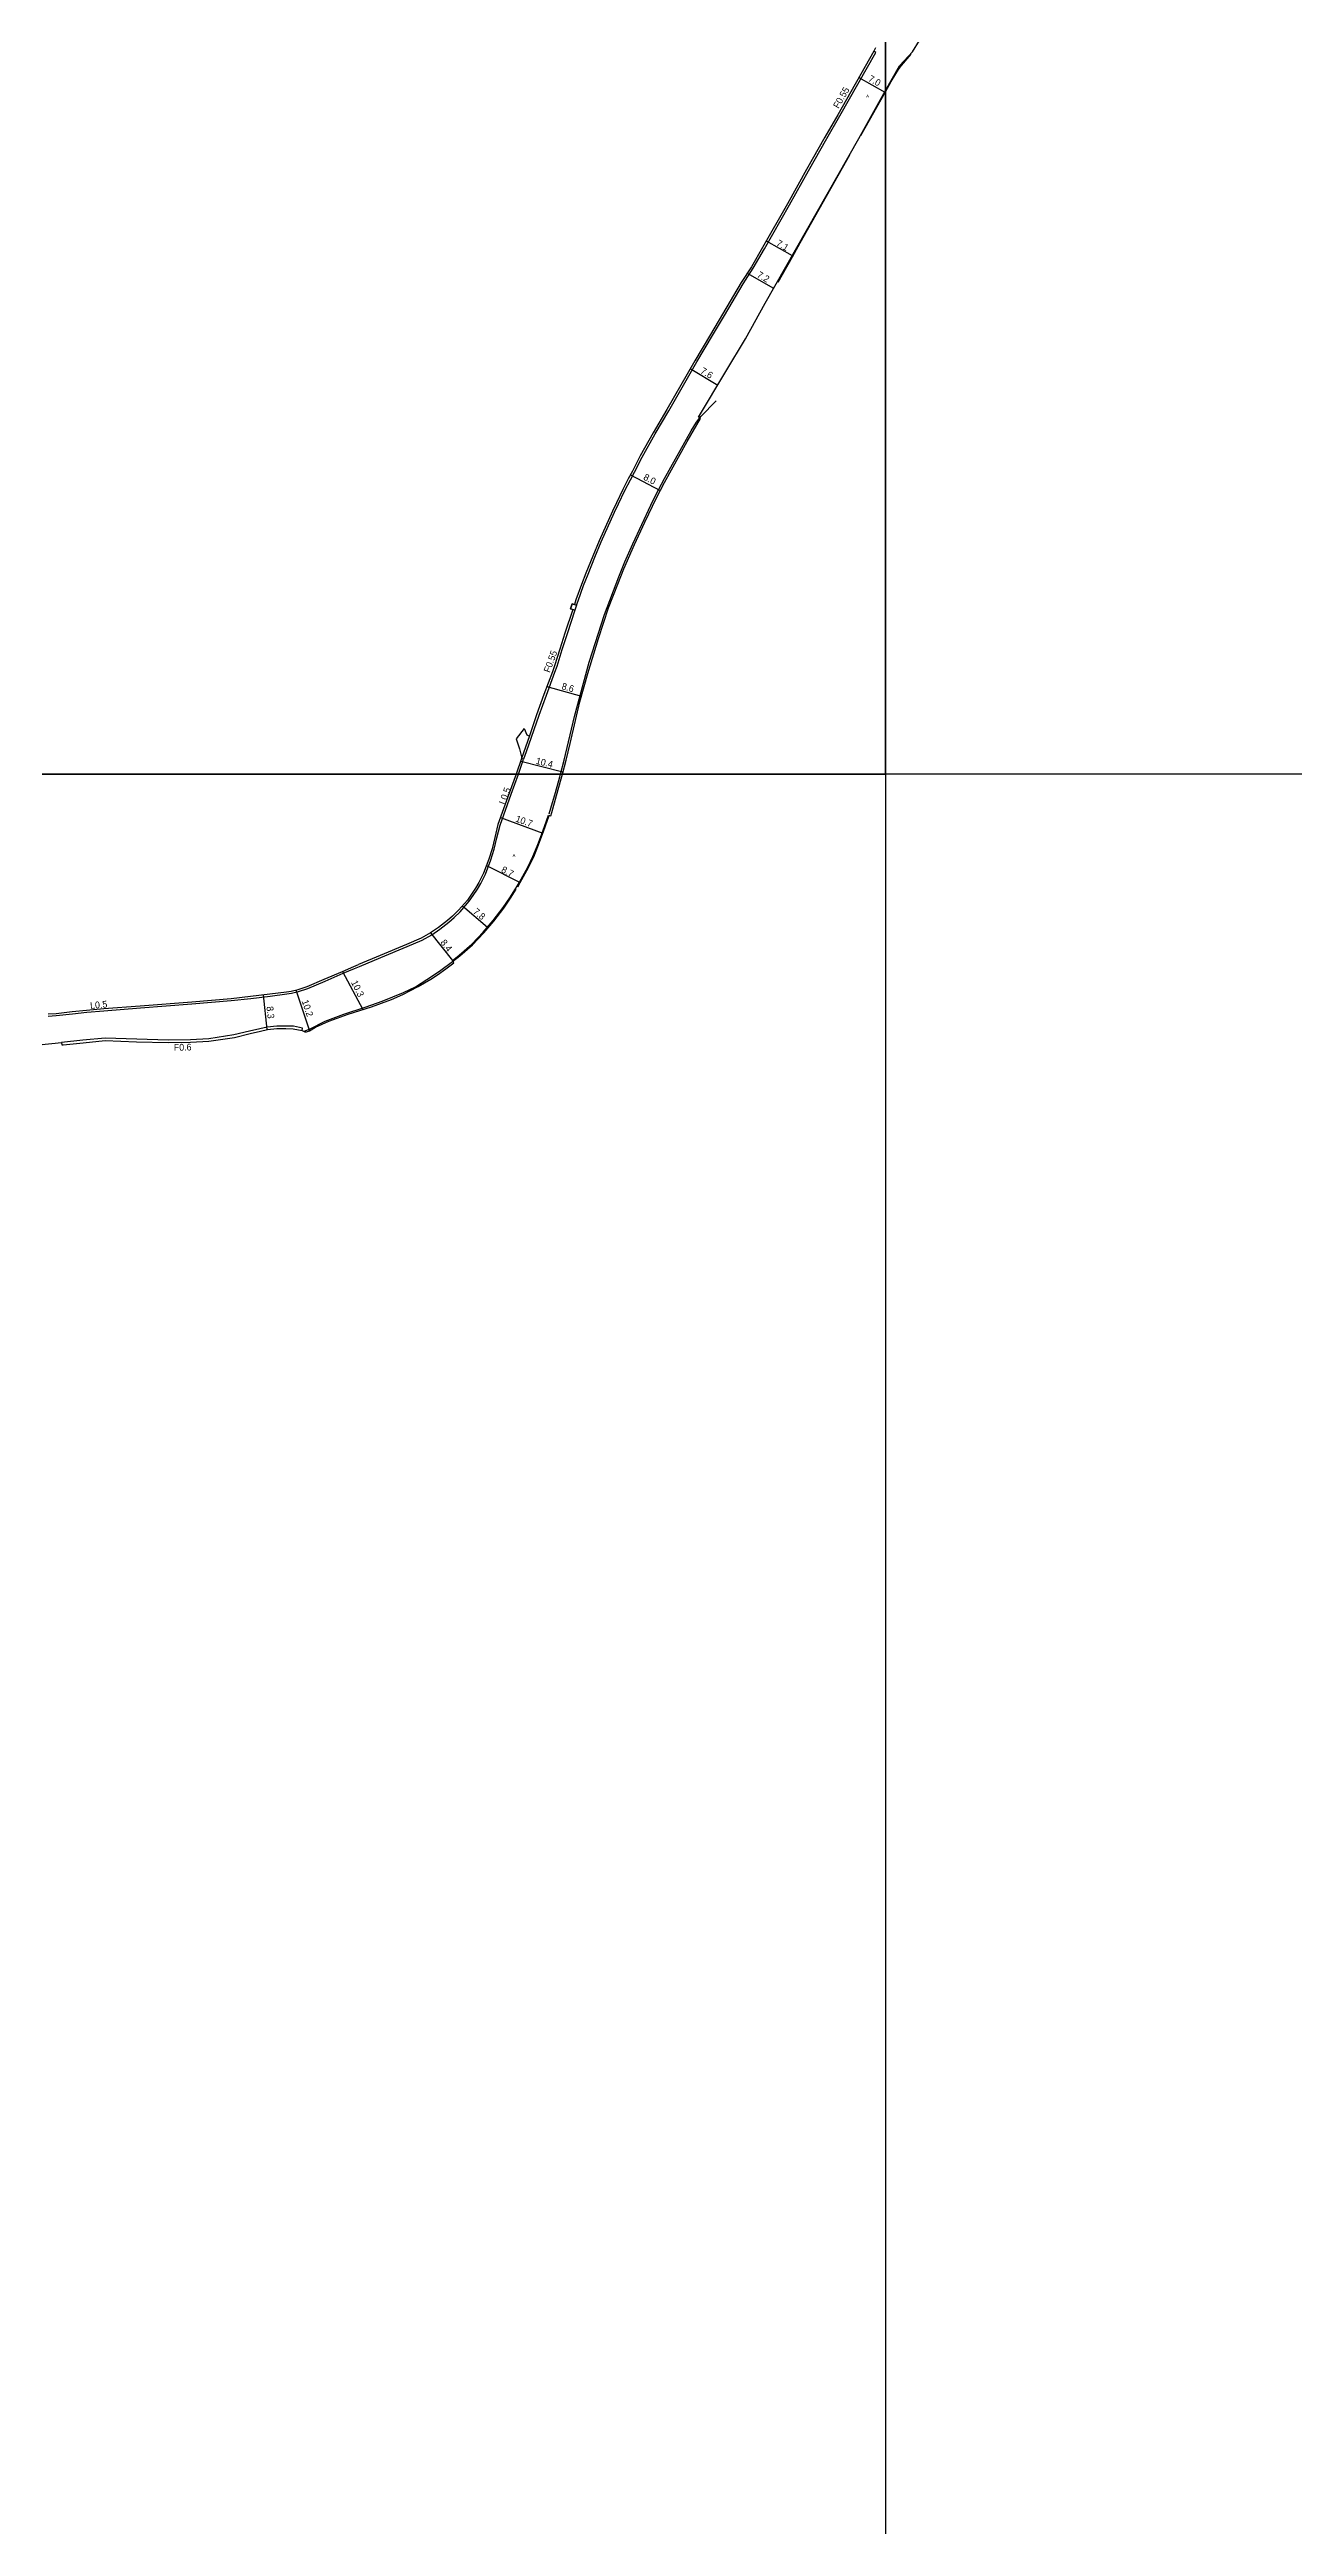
# Model space of a CAD drawing. Header units: metres. Extents: x -4000 to 0, y -102000 to -99000.
# Drawn here: x -3399 to -3103, y -100616 to -100028 of the extents above; entities that cross this region are included whole.
import ezdxf

# ---------------------------------------------------------------- set-up
doc = ezdxf.new("R2010")
doc.units = ezdxf.units.M
doc.header["$LTSCALE"] = 2.5
for name, color, linetype in [('側溝・桝', 7, 'Continuous'), ('図郭', 7, 'Continuous'), ('幅員', 7, 'Continuous'), ('歩道・分離帯・安全施設', 7, 'Continuous'), ('舗装', 7, 'Continuous'), ('道路', 7, 'Continuous')]:
    doc.layers.add(name, color=color, linetype=linetype)
doc.styles.get("Standard").update_dxf_attribs({"font": ''})
doc.styles.add('YOKO_DECO', font='')
doc.styles.get('Standard').set_extended_font_data('@MS PGothic')
doc.styles.get('YOKO_DECO').set_extended_font_data('MS PGothic')

msp = doc.modelspace()

# ---------------------------------------------------------------- linework, layer by layer
at = {"layer": '側溝・桝'}
for points in [[(-3273.39, -100159.91), (-3273.03, -100158.84), (-3271.71, -100155.2), (-3270.67, -100152.55), (-3269.05, -100148.51), (-3267.52, -100144.87), (-3264.36, -100137.82), (-3263.44, -100135.87), (-3261.89, -100132.72), (-3260.62, -100130.16), (-3259.66, -100128.32), (-3257.77, -100124.73), (-3254.72, -100119.24), (-3251.49, -100113.76), (-3244.81, -100102.14), (-3241.11, -100095.92), (-3238.27, -100091.12), (-3233.81, -100083.63), (-3231.41, -100079.88), (-3228.77, -100075.31), (-3222.83, -100064.9), (-3218.28, -100056.77), (-3213.91, -100049.11), (-3210.88, -100043.77), (-3202.33, -100028.69), (-3202.81, -100028.42)], [(-3273.79, -100161.12), (-3275.65, -100166.7), (-3276.86, -100170.54), (-3278.11, -100174.45), (-3278.62, -100175.92), (-3280.65, -100181.33), (-3282.37, -100186.1), (-3285.34, -100194.75), (-3285.97, -100196.5), (-3286.45, -100196.33)], [(-3284.59, -100190.96), (-3286.45, -100196.33)], [(-3287.22, -100200), (-3285.97, -100196.5)], [(-3297.96, -100228.84), (-3296.96, -100227.32), (-3296.16, -100225.95), (-3295.02, -100223.74), (-3293.72, -100220.36), (-3292.94, -100217.84), (-3292.31, -100215.15), (-3291.57, -100212.16), (-3288.91, -100204.74), (-3287.22, -100200)], [(-3398.92, -100257.46), (-3396.97, -100257.31), (-3393.14, -100256.89), (-3389.72, -100256.53), (-3385.66, -100256.18), (-3376.99, -100255.5), (-3364.77, -100254.54), (-3355.41, -100253.77), (-3350.76, -100253.24), (-3346.17, -100252.71), (-3342.23, -100252.18), (-3341.11, -100251.99), (-3339.42, -100251.62), (-3337.24, -100250.93), (-3333.14, -100249.15), (-3328.81, -100247.3), (-3326.14, -100246.13), (-3324.99, -100245.68), (-3319.85, -100243.57), (-3313.6, -100240.95), (-3310.06, -100239.4), (-3307.81, -100238.14), (-3305.85, -100236.85), (-3303.72, -100235.13), (-3302.46, -100234.04), (-3301.07, -100232.69), (-3298.91, -100230.21), (-3297.96, -100228.84)], [(-3338.59, -100260.89), (-3338.48, -100260.31), (-3340.66, -100259.88), (-3342.47, -100259.83), (-3344.61, -100259.82), (-3346.88, -100260.08), (-3348.64, -100260.49), (-3351.08, -100261.05), (-3354.79, -100261.94), (-3360.77, -100262.82), (-3365.08, -100263.07), (-3370.44, -100263.17), (-3377.87, -100262.96), (-3385.36, -100262.67), (-3390.66, -100263.2), (-3395.72, -100263.71)]]:
    msp.add_lwpolyline(points, dxfattribs=at)
msp.add_lwpolyline([(-3273.79, -100161.12), (-3274.86, -100160.77), (-3274.47, -100159.56), (-3273.39, -100159.91)], close=True, dxfattribs=at)
at = {"layer": '図郭'}
for points in [[(-3200, -99600), (-3200, -100200), (-4000, -100200), (-4000, -99600)], [(-3200, -99600), (-2400, -99600), (-2400, -100200), (-3200, -100200)], [(-4000, -100800), (-4000, -100200), (-3200, -100200), (-3200, -100800)]]:
    msp.add_lwpolyline(points, close=True, dxfattribs=at)
at = {"layer": '幅員'}
for points in [[(-3206.33, -100034.64), (-3200.19, -100038.08)], [(-3228.32, -100073.42), (-3222.17, -100076.91)], [(-3232.85, -100081.11), (-3226.58, -100084.67)], [(-3246.37, -100103.75), (-3239.84, -100107.65)], [(-3260.62, -100128.98), (-3253.5, -100132.72)], [(-3280.45, -100179.24), (-3272.21, -100181.5)], [(-3286.66, -100196.94), (-3276.62, -100199.5)], [(-3291.44, -100210.29), (-3281.38, -100214.05)], [(-3294.78, -100221.71), (-3286.98, -100225.65)], [(-3300.52, -100231.29), (-3294.57, -100236.33)], [(-3308.07, -100237.71), (-3302.89, -100244.25)], [(-3329.01, -100246.84), (-3324.13, -100255.9)], [(-3347.86, -100252.39), (-3346.93, -100260.67)], [(-3340.1, -100251.25), (-3336.85, -100260.92)]]:
    msp.add_lwpolyline(points, dxfattribs=at)
at = {"layer": '歩道・分離帯・安全施設'}
for points in [[(-3200, -100038.04), (-3198.64, -100035.62), (-3196.92, -100032.73), (-3196.23, -100031.8), (-3193.89, -100029.1)], [(-3205.83, -100048.43), (-3200, -100038.04)], [(-3225.53, -100083.2), (-3222.13, -100077.21), (-3220.25, -100073.85), (-3208.46, -100052.98)], [(-3277.22, -100200), (-3276.34, -100196.69), (-3273.87, -100186.34), (-3270.42, -100173.41), (-3266.77, -100162.11), (-3263.36, -100153.17), (-3261.91, -100149.58), (-3260.05, -100145.35), (-3255.79, -100136.15), (-3254.56, -100133.73), (-3252.49, -100129.8), (-3246.14, -100118.52), (-3244.92, -100116.45), (-3243.84, -100115.11), (-3240.21, -100111.36)], [(-3279.89, -100209.4), (-3279.51, -100208.13), (-3278.41, -100204.35), (-3277.4, -100200.67), (-3277.22, -100200)], [(-3287.35, -100226.74), (-3286.8, -100225.76), (-3284.79, -100222.21), (-3283.56, -100219.63), (-3282.4, -100216.8), (-3281.22, -100213.63), (-3279.89, -100209.82)], [(-3338.11, -100261.07), (-3336.7, -100260.46), (-3333.13, -100258.67), (-3328.67, -100256.98), (-3323.34, -100255.27), (-3319.59, -100253.89), (-3314.5, -100251.87), (-3311.67, -100250.49), (-3308.98, -100248.77), (-3305.95, -100246.78), (-3302.86, -100244.5), (-3301.15, -100243.18), (-3298.15, -100240.51), (-3295.44, -100237.69), (-3293.08, -100234.9), (-3290.69, -100231.82), (-3289.09, -100229.46), (-3287.73, -100227.36)]]:
    msp.add_lwpolyline(points, dxfattribs=at)
at = {"layer": '道路'}
for points in [[(-3200, -100037.73), (-3196.72, -100031.89), (-3193.62, -100028.56), (-3191.92, -100025.85)], [(-3202.41, -100027.58), (-3202.81, -100028.42), (-3211.36, -100043.5), (-3214.39, -100048.84), (-3218.76, -100056.5), (-3223.31, -100064.63), (-3229.25, -100075.03), (-3231.87, -100079.58), (-3234.27, -100083.34), (-3238.74, -100090.84), (-3241.59, -100095.64), (-3245.29, -100101.86), (-3251.97, -100113.48), (-3255.19, -100118.97), (-3258.25, -100124.47), (-3260.14, -100128.07), (-3261.11, -100129.91), (-3262.38, -100132.48), (-3263.94, -100135.63), (-3264.86, -100137.59), (-3268.03, -100144.65), (-3269.56, -100148.3), (-3271.18, -100152.34), (-3272.22, -100155.01), (-3273.55, -100158.66), (-3273.91, -100159.74), (-3274.47, -100159.56), (-3274.86, -100160.77), (-3274.31, -100160.95), (-3276.18, -100166.53), (-3277.38, -100170.37), (-3278.64, -100174.28), (-3279.14, -100175.73), (-3281.17, -100181.14), (-3282.89, -100185.92), (-3284.59, -100190.96)], [(-3276.75, -100200), (-3275.89, -100196.66), (-3274.91, -100192.73), (-3273.67, -100187.29), (-3272.59, -100182.88), (-3270.74, -100176.15), (-3268.2, -100167.79), (-3265.77, -100160.55), (-3263.58, -100154.94), (-3262.13, -100151.25), (-3259.65, -100145.5), (-3257.2, -100140.17), (-3254.42, -100134.46), (-3252.49, -100130.78), (-3247.09, -100121.06), (-3243.92, -100115.57), (-3244.4, -100115.29), (-3237.94, -100104.46), (-3233.29, -100096.69), (-3228.58, -100088.19), (-3206.37, -100049.09), (-3200, -100037.73)], [(-3285.81, -100189.2), (-3287.77, -100191.62)], [(-3285.81, -100189.2), (-3285.22, -100190.67), (-3284.92, -100190.83), (-3284.59, -100190.96)], [(-3287.77, -100191.62), (-3286.96, -100194.02), (-3286.5, -100195.92), (-3286.45, -100196.33)], [(-3286.45, -100196.33), (-3287.76, -100200)], [(-3401.16, -100264.28), (-3395.72, -100263.71), (-3395.66, -100264.29), (-3395.34, -100264.26), (-3390.6, -100263.78), (-3385.34, -100263.26), (-3377.89, -100263.55), (-3370.44, -100263.75), (-3365.06, -100263.66), (-3360.71, -100263.4), (-3354.68, -100262.52), (-3350.94, -100261.62), (-3348.5, -100261.05), (-3346.78, -100260.65), (-3344.58, -100260.4), (-3342.48, -100260.41), (-3340.72, -100260.47), (-3338.59, -100260.89), (-3337.92, -100261.2), (-3337.57, -100261.23), (-3336.85, -100260.92), (-3335.37, -100260.11), (-3332.26, -100258.69), (-3330.24, -100257.91), (-3327.67, -100257.03), (-3322.07, -100255.25), (-3317.39, -100253.51), (-3314.68, -100252.3), (-3311.05, -100250.41), (-3308.04, -100248.67), (-3306.42, -100247.62), (-3304.45, -100246.22), (-3302.53, -100244.78), (-3302.89, -100244.25), (-3301.29, -100243.01), (-3298.29, -100240.36), (-3295.59, -100237.54), (-3293.24, -100234.77), (-3290.86, -100231.7), (-3289.26, -100229.35), (-3287.91, -100227.25), (-3287.54, -100226.63), (-3286.98, -100225.65), (-3284.98, -100222.11), (-3283.75, -100219.54), (-3282.6, -100216.73), (-3281.42, -100213.55), (-3280.07, -100209.72), (-3279.51, -100209.89), (-3279.26, -100209.09), (-3278.14, -100205.1), (-3277.03, -100201.1), (-3276.75, -100200)], [(-3287.76, -100200), (-3289.39, -100204.57), (-3292.06, -100212.01), (-3292.8, -100215.03), (-3293.43, -100217.71), (-3294.2, -100220.19), (-3295.48, -100223.53), (-3296.61, -100225.71), (-3297.39, -100227.05), (-3298.38, -100228.54)], [(-3298.38, -100228.54), (-3299.31, -100229.9), (-3301.44, -100232.33), (-3302.87, -100233.71), (-3304.05, -100234.75), (-3306.15, -100236.44), (-3308.07, -100237.71), (-3310.28, -100238.94), (-3313.8, -100240.49), (-3320.04, -100243.1), (-3325.18, -100245.21)], [(-3398.94, -100256.95), (-3396.98, -100256.8), (-3393.19, -100256.38), (-3389.77, -100256.03), (-3385.7, -100255.68), (-3377.03, -100254.99), (-3364.81, -100254.03), (-3355.46, -100253.27), (-3350.82, -100252.73), (-3346.23, -100252.2), (-3342.31, -100251.68), (-3341.21, -100251.5), (-3339.55, -100251.13), (-3337.42, -100250.45), (-3333.35, -100248.69), (-3329.01, -100246.84), (-3326.31, -100245.66), (-3325.18, -100245.21)]]:
    msp.add_lwpolyline(points, dxfattribs=at)

# ---------------------------------------------------------------- texts
at = {"layer": '側溝・桝'}
for s, rotation, p in [('F0.55', 60, (-3211.17, -100042.13)), ('F0.55', 70, (-3279.76, -100176.05)), ('L0.5', 70, (-3290.39, -100207.37)), ('L0.5', 5, (-3388.87, -100255.74)), ('F0.6', 1, (-3369.04, -100265.68))]:
    msp.add_text(s, height=1.6, rotation=rotation, dxfattribs=at).set_placement(p)
at = {"layer": '幅員'}
for s, rotation, p in [('7.0', 331, (-3204.25, -100035.38)), ('7.1', 330, (-3226.11, -100074.44)), ('7.2', 330, (-3230.69, -100081.93)), ('7.6', 329, (-3244.12, -100104.72)), ('8.0', 332, (-3257.67, -100130)), ('8.6', 345, (-3277.07, -100179.84)), ('10.4', 346, (-3283.18, -100197.55)), ('10.7', 340, (-3288.03, -100211.23)), ('8.7', 333, (-3291.44, -100223.21)), ('7.8', 320, (-3298.11, -100232.89)), ('8.4', 308, (-3305.84, -100240.04)), ('10.3', 296, (-3326.99, -100249.44)), ('8.3', 276, (-3347.05, -100255.22)), ('10.2', 289, (-3338.71, -100253.91))]:
    msp.add_text(s, height=1.6, rotation=rotation, dxfattribs=at).set_placement(p)
at = {"layer": '舗装', "style": 'YOKO_DECO'}
for p in [(-3204.61, -100039.45, 148.55), (-3288.6, -100219.7, 153.08)]:
    msp.add_text('A', height=0.75, dxfattribs=at).set_placement(p)

doc.saveas('drawing.dxf')
